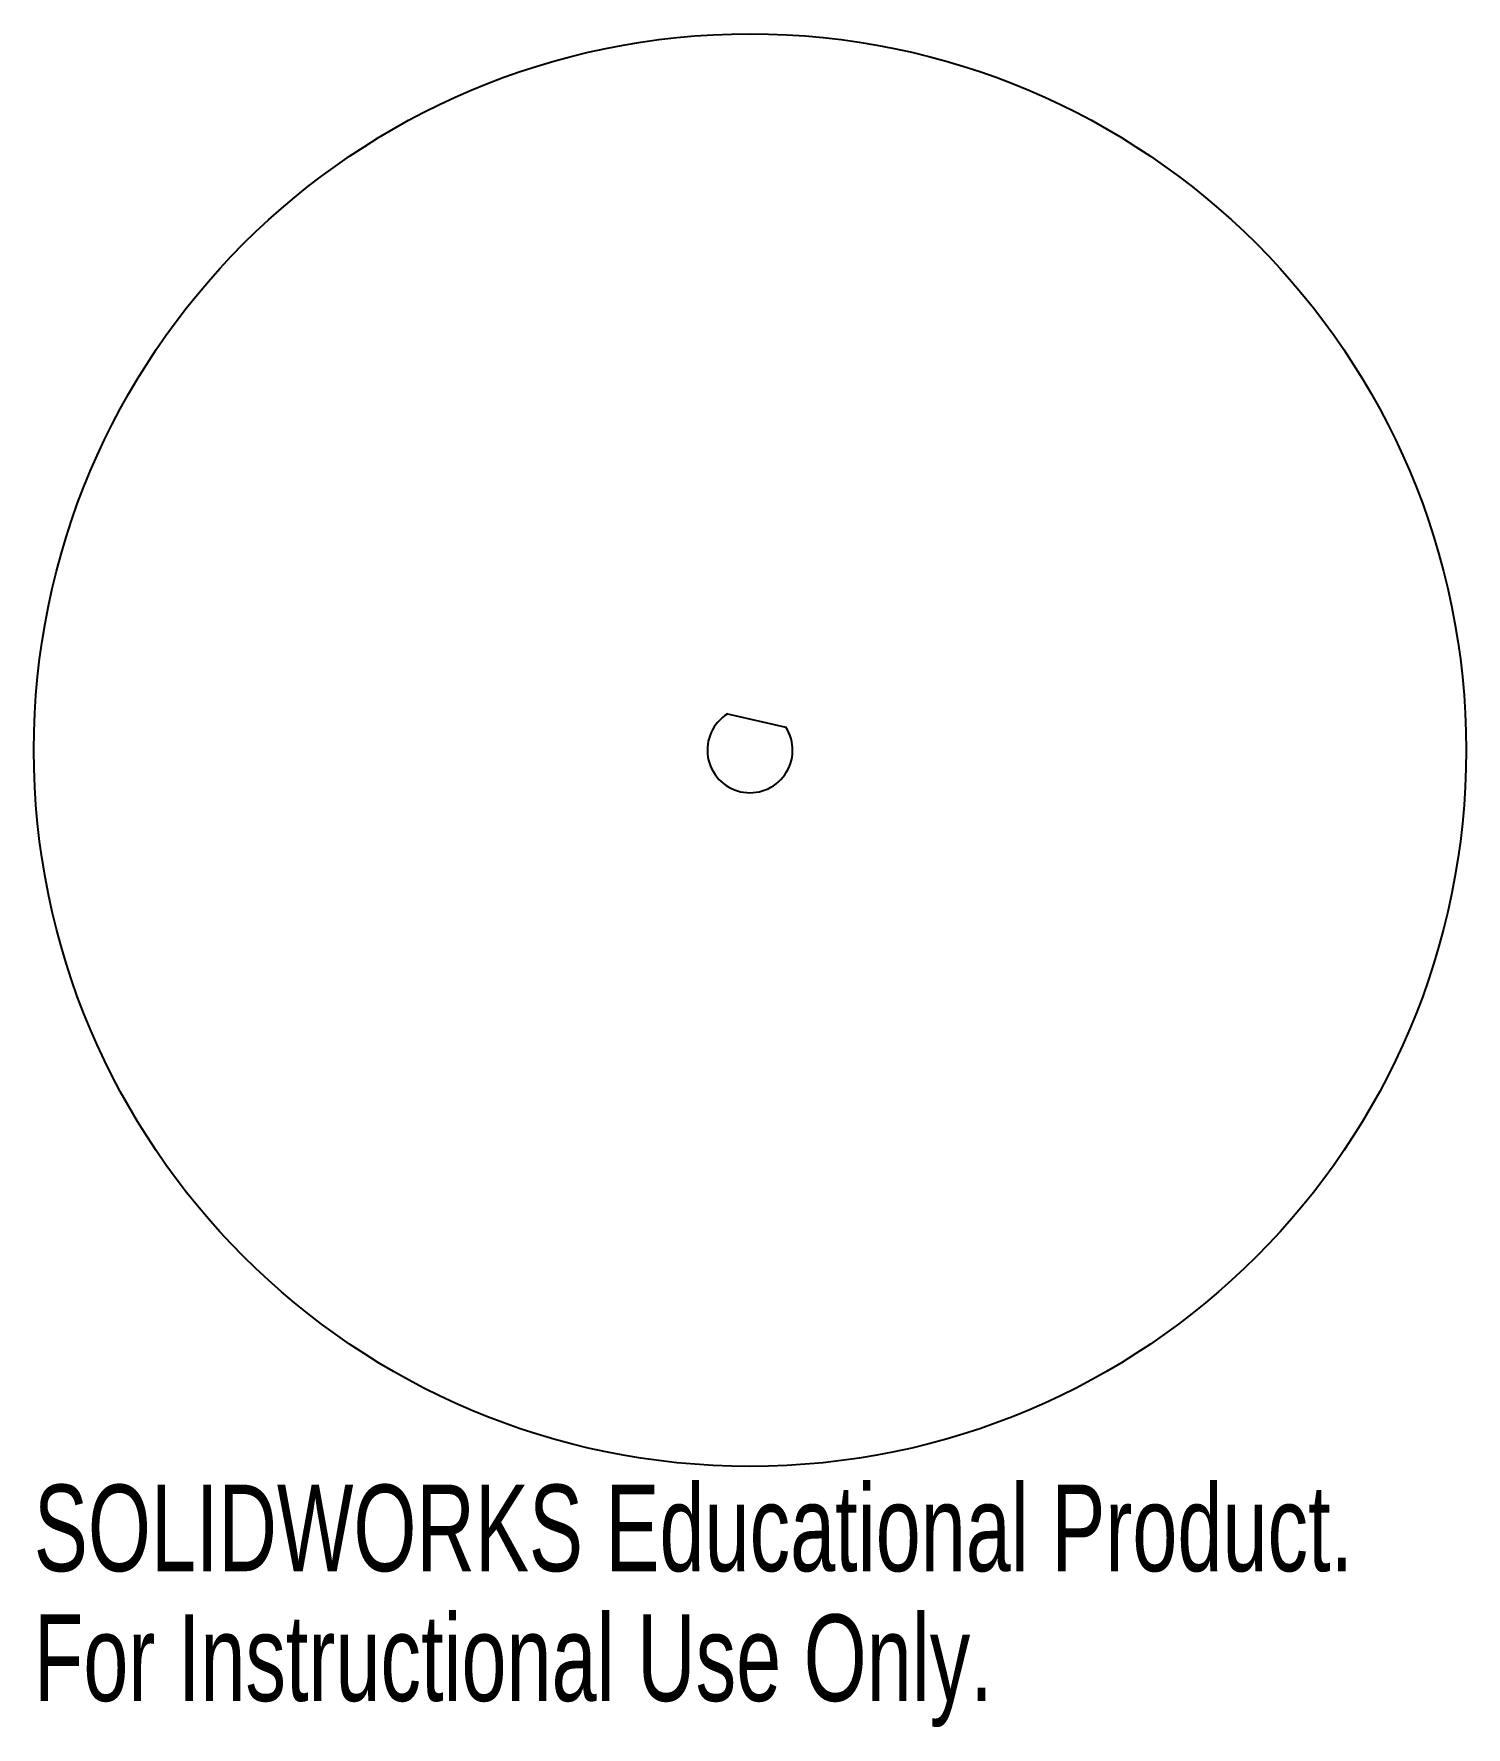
# Model space of a CAD drawing. Header units: millimetres. Extents: x -40 to 40, y -54.6 to 40.
import ezdxf

# ---------------------------------------------------------------- set-up
doc = ezdxf.new("R2010")
doc.units = ezdxf.units.MM
doc.styles.add('SLDTEXTSTYLE0', font='TXT', dxfattribs={"width": 0.7})

msp = doc.modelspace()

# ---------------------------------------------------------------- linework, layer by layer
at = {"color": 7, "linetype": 'Continuous', "lineweight": 25}
msp.add_line((-1.249, 2.027), (2.007, 1.282), dxfattribs=at)
msp.add_circle((0, 0), 40, dxfattribs=at)
msp.add_arc((0, 0), 2.381, 121.64231, 32.57416, dxfattribs=at)

# ---------------------------------------------------------------- texts
at = {"color": 7, "linetype": 'Continuous', "char_height": 4.83362, "attachment_point": 1, "style": 'SLDTEXTSTYLE0'}
for s, insert in [('SOLIDWORKS Educational Product.', (-40, -41.02)), ('For Instructional Use Only.', (-40, -48.27))]:
    msp.add_mtext(s, dxfattribs=dict(at, insert=insert))

doc.saveas('drawing.dxf')
